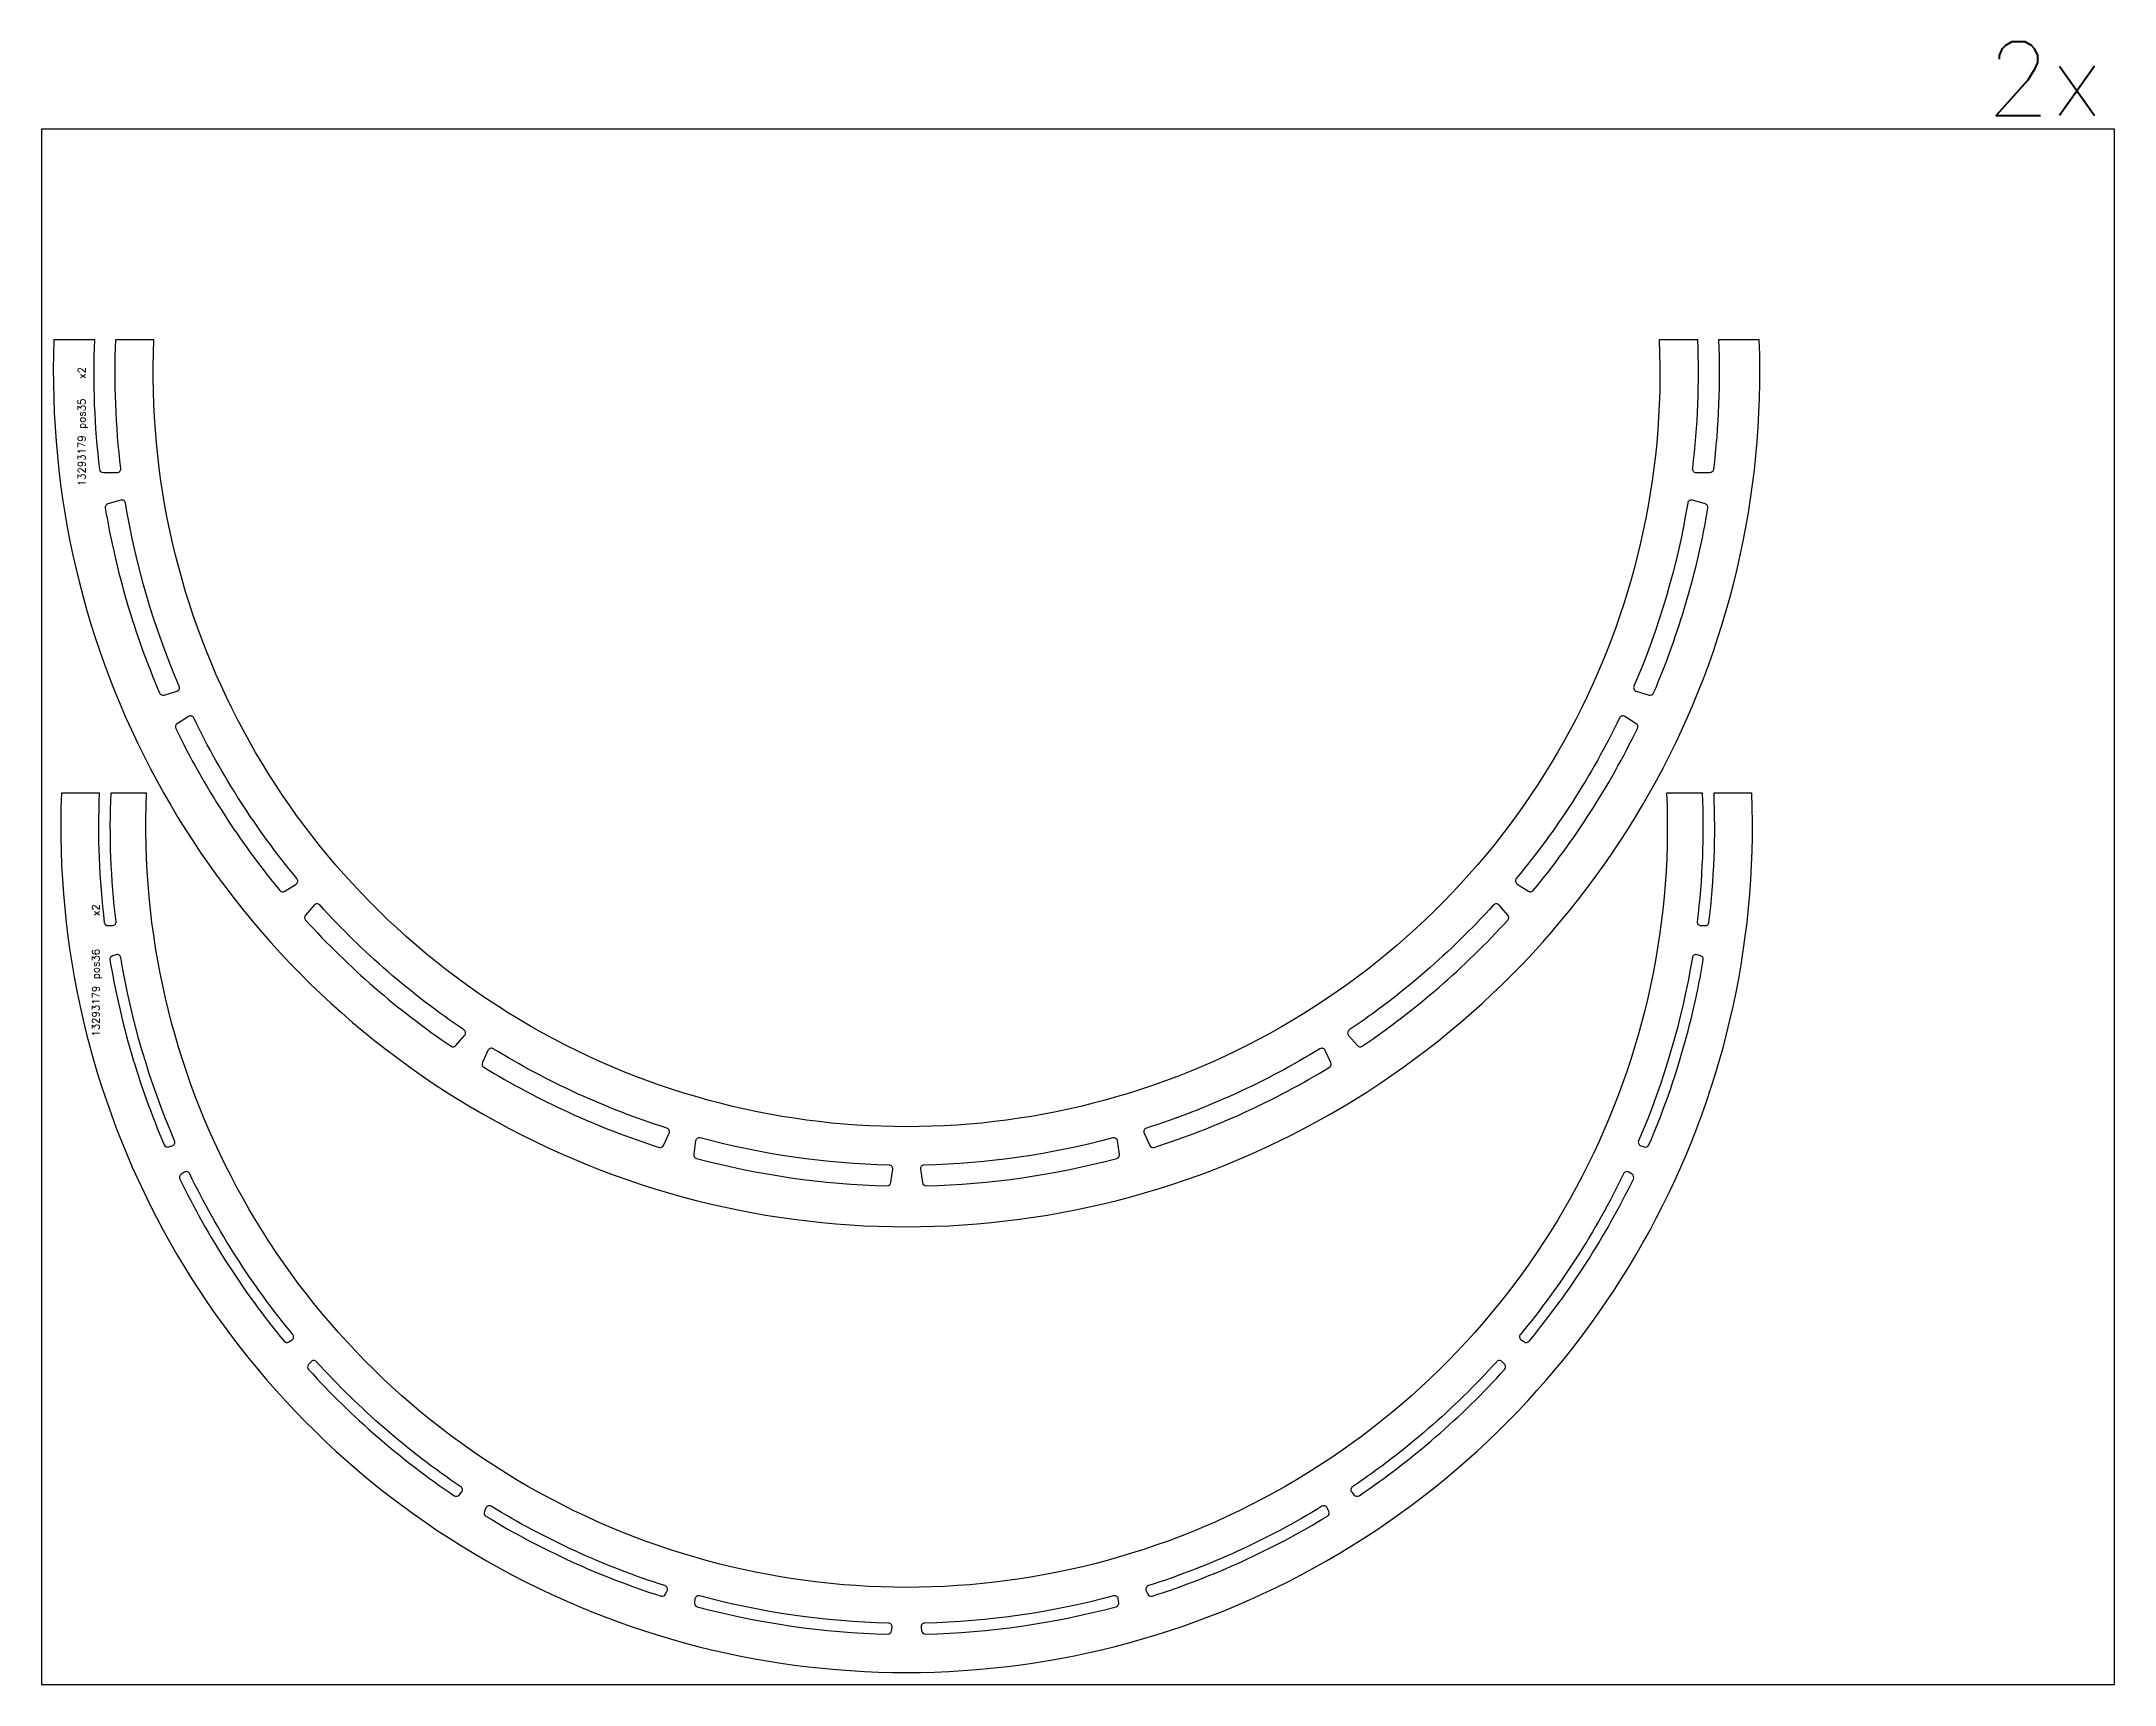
# Model space of a CAD drawing. Header units: millimetres. Extents: x 0 to 11620, y 0 to 2222.
# Drawn here: x 8820 to 11620, y 0 to 2218 of the extents above; entities that cross this region are included whole.
import ezdxf

# ---------------------------------------------------------------- set-up
doc = ezdxf.new("R2010")
doc.units = ezdxf.units.MM
for name, color, linetype in [('--NestedParts--', 7, 'Continuous'), ('sheet', 24, 'Continuous'), ('Texto', 7, 'Continuous')]:
    doc.layers.add(name, color=color, linetype=linetype)
doc.styles.get("Standard").update_dxf_attribs({"font": 'txt.shx'})

msp = doc.modelspace()

# ---------------------------------------------------------------- linework, layer by layer
at = {"layer": '--NestedParts--', "color": 7}
for points in [[(8891.9, 1815.6), (8836.9, 1815.6, 1.039839), (11140.1, 1815.6), (11085.1, 1815.6, -0.039978), (11078.3, 1640.5, -0.379826), (11073.3, 1636.1), (11055.2, 1636.1, -0.450059), (11050.2, 1641.7, 0.040748), (11057.1, 1815.6), (11005, 1815.6, -1.045249), (8972, 1815.6), (8920, 1815.6, 0.040748), (8926.8, 1641.7, -0.450059), (8921.8, 1636.1), (8903.7, 1636.1, -0.379826), (8898.8, 1640.5, -0.039978)], [(8985.6, 1335.9), (9002.9, 1341, 0.450059), (9006.1, 1347.8, -0.060481), (8933.5, 1595.2, 0.450059), (8927.2, 1599.1), (8909.8, 1594, 0.379826), (8906.2, 1588.4, 0.059477), (8979.5, 1338.8, 0.379826)], [(11067.3, 1594), (11049.9, 1599.1, 0.450059), (11043.5, 1595.2, -0.060481), (10970.9, 1347.8, 0.450059), (10974.1, 1341), (10991.5, 1335.9, 0.379826), (10997.5, 1338.8, 0.059477), (11070.8, 1588.4, 0.379826)], [(9148.6, 1071), (9163.9, 1080.8, 0.450059), (9165, 1088.2, -0.060481), (9025.7, 1305, 0.450059), (9018.5, 1307.1), (9003.2, 1297.3, 0.379826), (9001.4, 1290.9, 0.059477), (9142.1, 1072, 0.379826)], [(10973.8, 1297.3), (10958.6, 1307.1, 0.450059), (10951.4, 1305, -0.060481), (10812, 1088.2, 0.450059), (10813.1, 1080.8), (10828.4, 1071, 0.379826), (10834.9, 1072, 0.059477), (10975.6, 1290.9, 0.379826)], [(8898.4, 1203.7), (8846.9, 1203.7, 1.040194), (11130.1, 1203.7), (11078.6, 1203.7, -0.040219), (11071.7, 1028.6, -0.379622), (11066.8, 1024.2), (11061.7, 1024.2, -0.449839), (11056.8, 1029.8, 0.040502), (11063.6, 1203.7), (11015, 1203.7, -1.044798), (8962, 1203.7), (8913.5, 1203.7, 0.040502), (8920.3, 1029.8, -0.449839), (8915.3, 1024.2), (8910.3, 1024.2, -0.379622), (8905.3, 1028.6, -0.040219)], [(9379.8, 862.7), (9391.6, 876.4, 0.450059), (9390.7, 883.8, -0.060481), (9195.8, 1052.6, 0.450059), (9188.3, 1052.5), (9176.5, 1038.8, 0.379826), (9176.6, 1032.2, 0.059477), (9373.2, 861.8, 0.379826)], [(10800.6, 1038.8), (10788.7, 1052.5, 0.450059), (10781.2, 1052.6, -0.060481), (10586.4, 883.8, 0.450059), (10585.4, 876.4), (10597.3, 862.7, 0.379826), (10603.8, 861.8, 0.059477), (10800.5, 1032.2, 0.379826)], [(8920.9, 985.4), (8916, 984, 0.379622), (8912.5, 978.4, 0.059836), (8985.8, 728.7, 0.379622), (8991.8, 725.9), (8996.7, 727.3, 0.449839), (8999.9, 734.1, -0.060115), (8927.2, 981.4, 0.449839)], [(10980.4, 727.3), (10985.2, 725.9, 0.379622), (10991.2, 728.7, 0.059836), (11064.5, 978.4, 0.379622), (11061, 984), (11056.2, 985.4, 0.449839), (11049.8, 981.4, -0.060115), (10977.2, 734.1, 0.449839)], [(9660.2, 728), (9667.8, 744.5, 0.450059), (9664.7, 751.3, -0.060481), (9430.2, 858.4, 0.450059), (9423.1, 856.2), (9415.5, 839.7, 0.379826), (9417.5, 833.4, 0.059477), (9654.1, 725.3, 0.379826)], [(10561.5, 839.7), (10554, 856.2, 0.450059), (10546.8, 858.4, -0.060481), (10312.3, 751.3, 0.450059), (10309.3, 744.5), (10316.8, 728, 0.379826), (10322.9, 725.3, 0.059477), (10559.6, 833.4, 0.379826)], [(9967.3, 677.7), (9969.8, 695.7, 0.450059), (9965, 701.4, -0.060481), (9709.8, 738, 0.450059), (9703.6, 733.9), (9701, 716, 0.379826), (9704.7, 710.4, 0.059477), (9962.2, 673.4, 0.379826)], [(10276, 716), (10273.4, 733.9, 0.450059), (10267.2, 738, -0.060481), (10012, 701.4, 0.450059), (10007.2, 695.7), (10009.8, 677.7, 0.379826), (10014.8, 673.4, 0.059477), (10272.4, 710.4, 0.379826)], [(9013, 691.7), (9008.7, 688.9, 0.379622), (9006.9, 682.5, 0.059836), (9147.6, 463.7, 0.379622), (9154.1, 462.6), (9158.4, 465.4, 0.449839), (9159.5, 472.7, -0.060115), (9020.2, 689.6, 0.449839)], [(10818.6, 465.4), (10822.9, 462.6, 0.379622), (10829.4, 463.7, 0.059836), (10970.1, 682.5, 0.379622), (10968.3, 688.9), (10964.1, 691.7, 0.449839), (10956.9, 689.6, -0.060115), (10817.5, 472.7, 0.449839)], [(9184.1, 435.7), (9180.8, 431.9, 0.379622), (9180.8, 425.3, 0.059836), (9377.5, 254.9, 0.379622), (9384.1, 255.8), (9387.4, 259.6, 0.449839), (9386.4, 267, -0.060115), (9191.5, 435.8, 0.449839)], [(10589.7, 259.6), (10593, 255.8, 0.379622), (10599.6, 254.9, 0.059836), (10796.2, 425.3, 0.379622), (10796.3, 431.9), (10793, 435.7, 0.449839), (10785.5, 435.8, -0.060115), (10590.7, 267, 0.449839)], [(9420.3, 238.4), (9418.2, 233.8, 0.379622), (9420.2, 227.4, 0.059836), (9656.9, 119.4, 0.379622), (9662.9, 122), (9665, 126.6, 0.449839), (9662, 133.5, -0.060115), (9427.5, 240.6, 0.449839)], [(10312, 126.6), (10314.1, 122, 0.379622), (10320.2, 119.4, 0.059836), (10556.8, 227.4, 0.379622), (10558.8, 233.8), (10556.7, 238.4, 0.449839), (10549.5, 240.6, -0.060115), (10315, 133.5, 0.449839)], [(9702.7, 115.6), (9701.9, 110.6, 0.379622), (9705.6, 105.1, 0.059836), (9963.1, 68, 0.379622), (9968.2, 72.3), (9968.9, 77.3, 0.449839), (9964.1, 83, -0.060115), (9708.9, 119.7, 0.449839)], [(10008.1, 77.3), (10008.8, 72.3, 0.379622), (10013.9, 68, 0.059836), (10271.4, 105.1, 0.379622), (10275.1, 110.6), (10274.4, 115.6, 0.449839), (10268.1, 119.7, -0.060115), (10013, 83, 0.449839)]]:
    msp.add_lwpolyline(points, format="xyb", close=True, dxfattribs=at)
at = {"layer": 'sheet', "color": 7}
msp.add_lwpolyline([(8820, 0), (11620, 0), (11620, 2100), (8820, 2100)], close=True, dxfattribs=at)

# ---------------------------------------------------------------- texts
at = {"insert": (11447.3, 2218.4), "char_height": 100, "attachment_point": 1}
msp.add_mtext_dynamic_manual_height_columns('2x', width=1386.362, gutter_width=1, heights=[0], dxfattribs=at)
at = {"layer": 'Texto', "color": 3, "char_height": 10, "width": 923.944, "attachment_point": 1, "rotation": 90}
for s, insert in [('13293179 pos35   x2', (8869.3, 1618)), ('13293179 pos36     x2', (8888.3, 874.9))]:
    msp.add_mtext(s, dxfattribs=dict(at, insert=insert))

doc.saveas('drawing.dxf')
